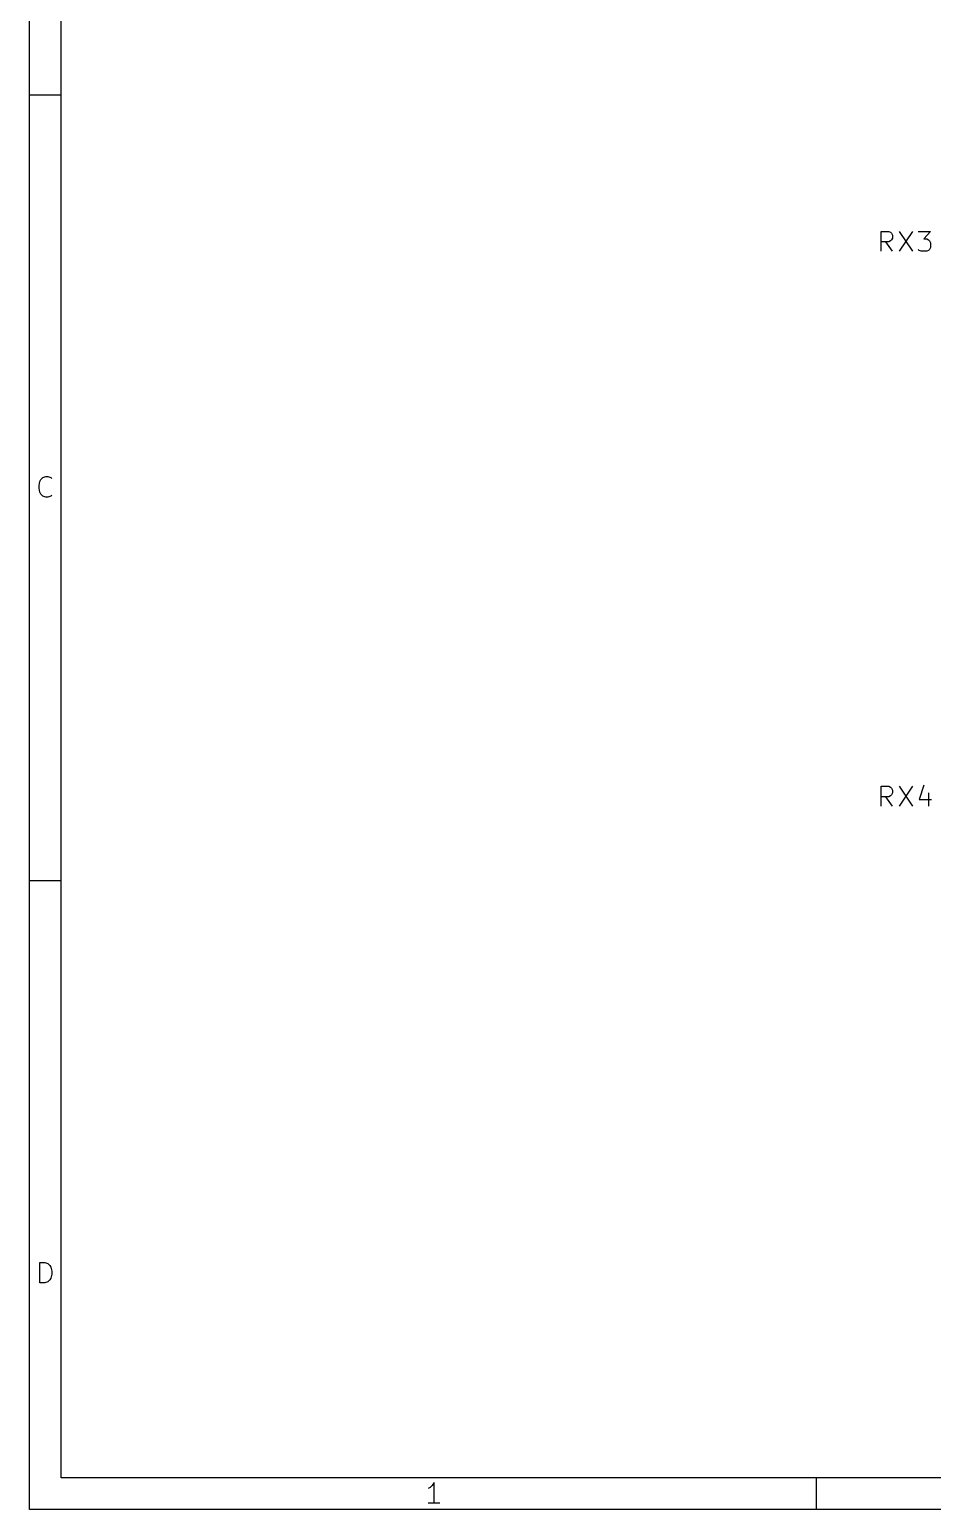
# Model space of a CAD drawing. Header units: millimetres. Extents: x 10 to 287, y -200 to -10.
# Drawn here: x 10 to 67.4, y -200 to -105.9 of the extents above; entities that cross this region are included whole.
import ezdxf

# ---------------------------------------------------------------- set-up
doc = ezdxf.new("R2010")
doc.units = ezdxf.units.MM
doc.layers.add('RED', color=14, linetype='CONTINUOUS')
doc.layers.add('YELLOWTHREE', color=44, linetype='CONTINUOUS')

msp = doc.modelspace()

# ---------------------------------------------------------------- linework, layer by layer
at = {"layer": 'RED', "linetype": 'CONTINUOUS'}
for p, q in [((10, -200.0072), (10, -10)), ((12, -198.0072), (12, -12)), ((10, -110), (12, -110)), ((10.5976, -134.8508), (10.6595, -134.6032)), ((10.6595, -134.6032), (10.7214, -134.4794)), ((10.7214, -134.4794), (10.8452, -134.3556)), ((10.8452, -134.3556), (11.0309, -134.2937)), ((11.0309, -134.2937), (11.1547, -134.2937)), ((11.1547, -134.2937), (11.3404, -134.3556)), ((11.3404, -134.3556), (11.4023, -134.4175)), ((10.5976, -135.0365), (10.5976, -134.8508)), ((10.6595, -135.2841), (10.5976, -135.0365)), ((10.7214, -135.4079), (10.6595, -135.2841)), ((10.8452, -135.5318), (10.7214, -135.4079)), ((11.0309, -135.5937), (10.8452, -135.5318)), ((11.3404, -135.5318), (11.1547, -135.5937)), ((11.4023, -135.4698), (11.3404, -135.5318)), ((11.1547, -135.5937), (11.0309, -135.5937)), ((10, -160), (12, -160)), ((10.6595, -185.5937), (10.6595, -184.2937)), ((10.6595, -184.2937), (10.969, -184.2937)), ((10.969, -184.2937), (11.1547, -184.3556)), ((11.1547, -184.3556), (11.2785, -184.4794)), ((11.2785, -184.4794), (11.3404, -184.6032)), ((11.2785, -185.4079), (11.1547, -185.5318)), ((11.3404, -185.2841), (11.2785, -185.4079)), ((11.3404, -184.6032), (11.4023, -184.8508)), ((11.4023, -185.0365), (11.3404, -185.2841)), ((11.4023, -184.8508), (11.4023, -185.0365)), ((10.969, -185.5937), (10.6595, -185.5937)), ((11.1547, -185.5318), (10.969, -185.5937)), ((285.0022, -198.0072), (12, -198.0072)), ((35.47, -198.6104), (35.3462, -198.6723)), ((35.5938, -198.4866), (35.47, -198.6104)), ((35.7176, -198.3009), (35.5938, -198.4866)), ((35.7176, -199.6009), (35.7176, -198.3009)), ((60, -198.0072), (60, -200.0072)), ((36.089, -199.6009), (35.3462, -199.6009)), ((287.0022, -200.0072), (10, -200.0072))]:
    msp.add_line(p, q, dxfattribs=at)
at = {"layer": 'YELLOWTHREE', "linetype": 'CONTINUOUS'}
for p, q in [((64.1364, -119.9592), (64.1364, -118.6892)), ((64.1364, -118.6892), (64.6202, -118.6892)), ((64.6202, -119.3545), (64.1364, -119.3545)), ((64.8621, -119.9592), (64.4388, -119.3545)), ((64.6202, -118.6892), (64.7412, -118.7497)), ((64.7412, -119.294), (64.6202, -119.3545)), ((64.7412, -118.7497), (64.8017, -118.8102)), ((64.8017, -119.2335), (64.7412, -119.294)), ((64.8017, -118.8102), (64.8621, -118.9311)), ((64.8621, -119.1126), (64.8017, -119.2335)), ((64.8621, -118.9311), (64.8621, -119.1126)), ((65.2855, -118.6892), (66.1321, -119.9592)), ((66.1321, -118.6892), (65.2855, -119.9592)), ((66.495, -118.6892), (67.2812, -118.6892)), ((67.2812, -118.6892), (66.8578, -119.173)), ((66.8578, -119.173), (67.0393, -119.173)), ((67.0393, -119.173), (67.1602, -119.2335)), ((67.1602, -119.2335), (67.2207, -119.294)), ((67.2207, -119.294), (67.2812, -119.4149)), ((67.2812, -119.4149), (67.2812, -119.7173)), ((66.5555, -119.8988), (66.495, -119.8383)), ((66.6764, -119.9592), (66.5555, -119.8988)), ((67.0393, -119.9592), (66.6764, -119.9592)), ((67.1602, -119.8988), (67.0393, -119.9592)), ((67.2207, -119.8383), (67.1602, -119.8988)), ((67.2812, -119.7173), (67.2207, -119.8383)), ((64.1364, -155.2652), (64.1364, -153.9952)), ((64.1364, -153.9952), (64.6202, -153.9952)), ((64.6202, -153.9952), (64.7412, -154.0557)), ((64.7412, -154.0557), (64.8017, -154.1162)), ((64.8017, -154.1162), (64.8621, -154.2371)), ((64.8621, -154.2371), (64.8621, -154.4186)), ((65.2855, -153.9952), (66.1321, -155.2652)), ((66.1321, -153.9952), (65.2855, -155.2652)), ((66.8578, -153.9348), (66.5555, -154.8419)), ((64.6202, -154.6605), (64.1364, -154.6605)), ((64.8621, -155.2652), (64.4388, -154.6605)), ((64.7412, -154.6), (64.6202, -154.6605)), ((64.8017, -154.5395), (64.7412, -154.6)), ((64.8621, -154.4186), (64.8017, -154.5395)), ((66.5555, -154.8419), (67.3416, -154.8419)), ((67.1602, -154.4186), (67.1602, -155.2652))]:
    msp.add_line(p, q, dxfattribs=at)

doc.saveas('drawing.dxf')
